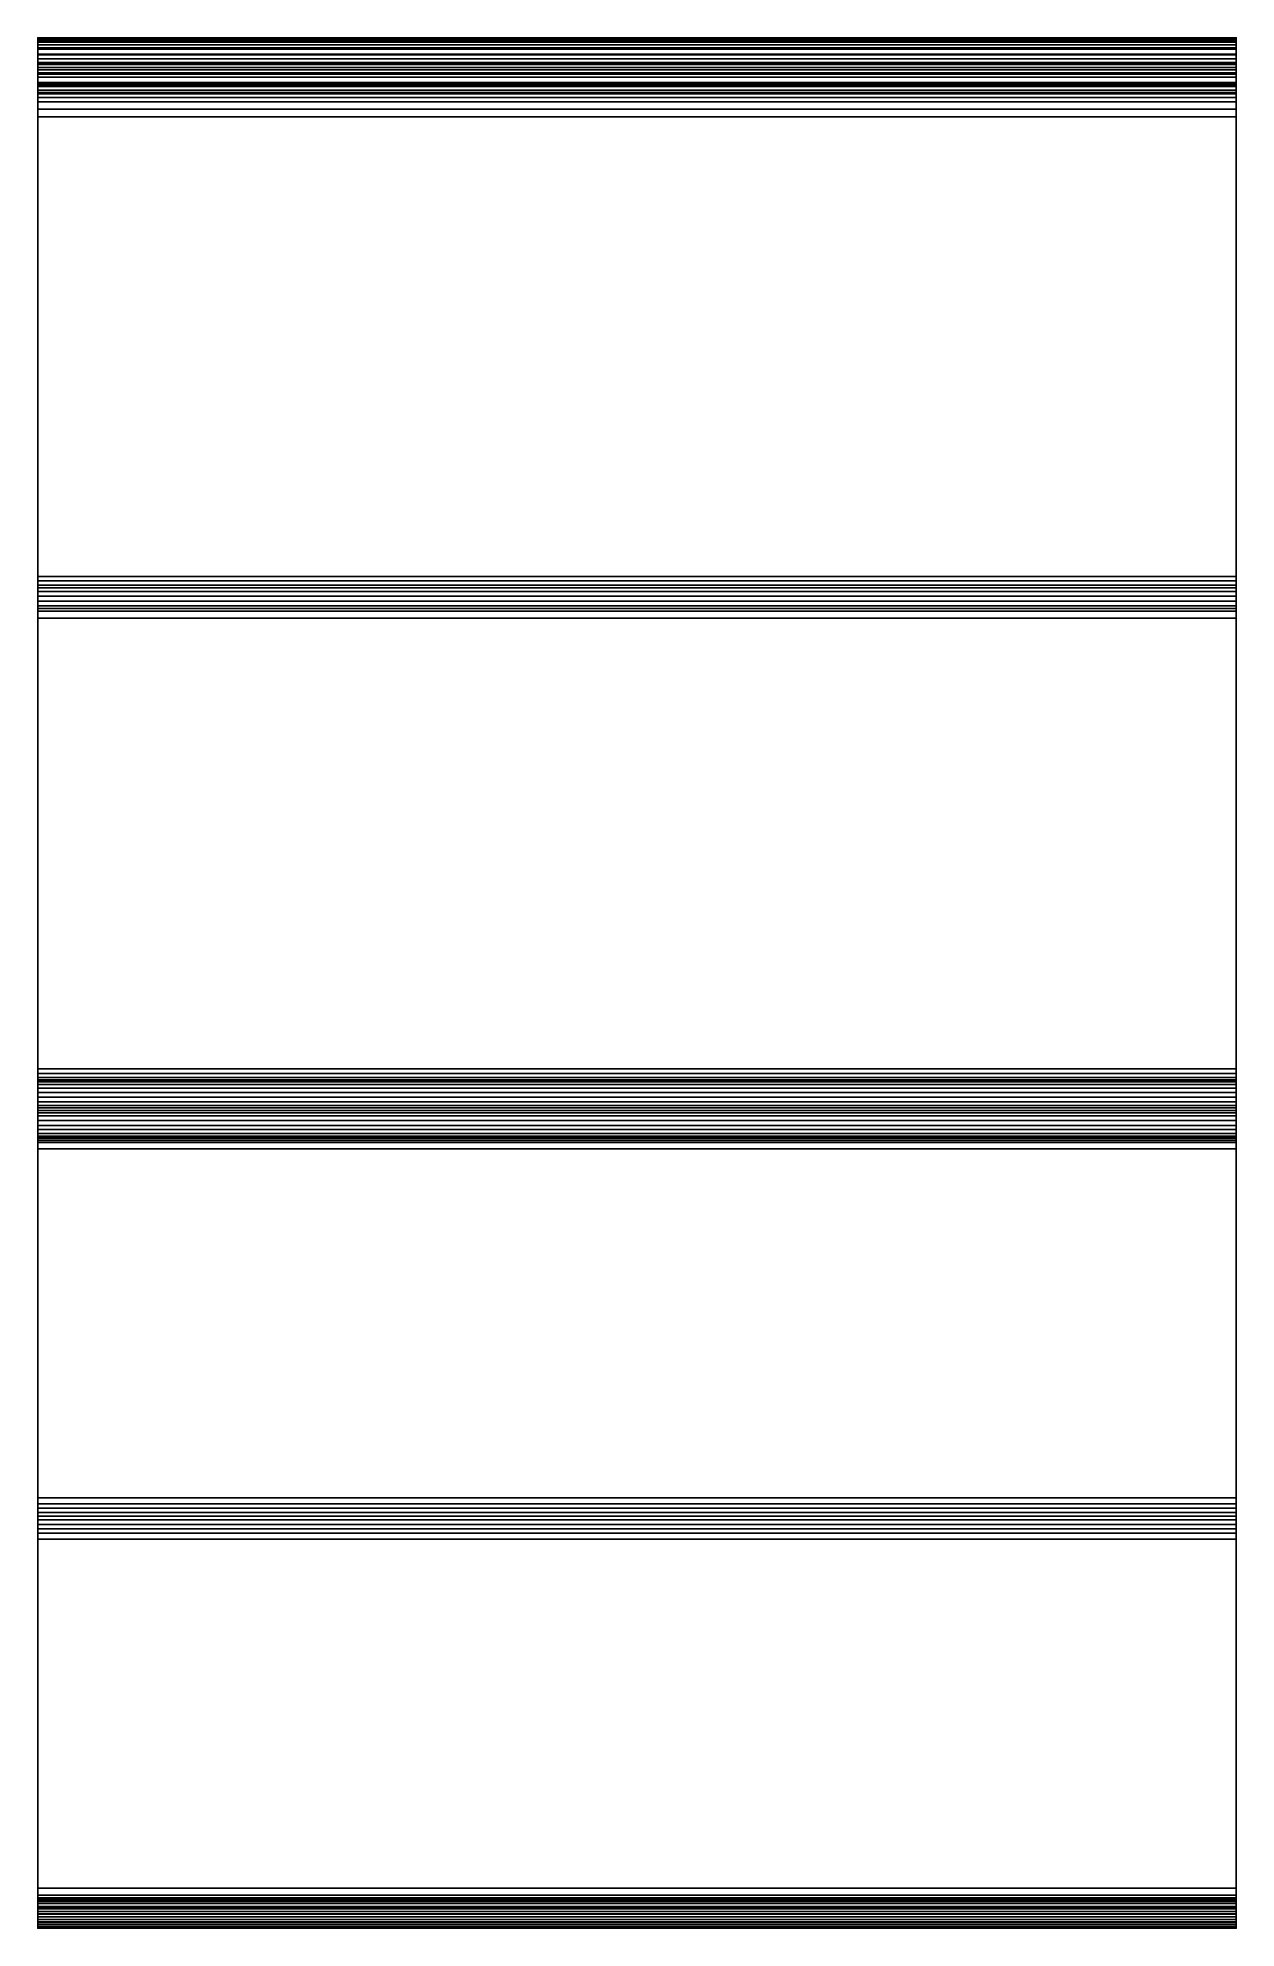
# Model space of a CAD drawing. Extents: x 0 to 30, y -42.3 to 5.
import ezdxf

# ---------------------------------------------------------------- set-up
doc = ezdxf.new("R2010")
doc.units = 0
doc.header["$MEASUREMENT"] = 0
doc.layers.add('3D', color=1, linetype='CONTINUOUS')

msp = doc.modelspace()

# ---------------------------------------------------------------- linework, layer by layer
at = {"layer": '3D'}
for points in [[(0, 3.56, 15.42), (0, 4.96, 15.42), (0, 4.96, 52.382), (0, 3.56, 52.382)], [(0, 4.96, 15.42), (0, 4.935, 15.234), (0, 3.581, 15.25), (0, 3.56, 15.42)], [(0, 3.56, 52.382), (0, 3.583, 52.446), (0, 4.96, 52.446), (0, 4.96, 52.382)], [(0, 3.583, 52.446), (0, 3.648, 52.543), (0, 4.96, 52.543), (0, 4.96, 52.446)], [(0, 3.648, 52.543), (0, 3.781, 52.676), (0, 4.96, 52.676), (0, 4.96, 52.543)], [(0, 3.781, 52.676), (0, 3.808, 52.725), (0, 4.96, 52.725), (0, 4.96, 52.676)], [(0, 3.808, 52.725), (0, 3.809, 52.762), (0, 4.96, 52.762), (0, 4.96, 52.725)], [(0, 3.809, 52.762), (0, 3.796, 52.799), (0, 4.96, 52.799), (0, 4.96, 52.762)], [(0, 3.796, 52.799), (0, 3.623, 52.98), (0, 4.96, 52.98), (0, 4.96, 52.799)], [(0, 3.623, 52.98), (0, 3.583, 53.048), (0, 4.96, 53.048), (0, 4.96, 52.98)], [(0, 3.583, 53.048), (0, 3.562, 53.127), (0, 4.96, 53.127), (0, 4.96, 53.048)], [(0, 3.562, 53.127), (0, 4.96, 53.127), (0, 4.96, 55.328), (0, 3.56, 55.331)], [(0, 3.56, 55.331), (0, 3.583, 55.446), (0, 4.96, 55.446), (0, 4.96, 55.328)], [(0, 3.583, 55.446), (0, 3.648, 55.543), (0, 4.96, 55.543), (0, 4.96, 55.446)], [(0, 3.648, 55.543), (0, 3.781, 55.676), (0, 4.96, 55.676), (0, 4.96, 55.543)], [(0, 3.781, 55.676), (0, 3.81, 55.747), (0, 4.96, 55.747), (0, 4.96, 55.676)], [(0, 3.81, 55.747), (0, 3.781, 55.818), (0, 4.96, 55.818), (0, 4.96, 55.747)], [(0, 3.781, 55.818), (0, 3.648, 55.951), (0, 4.96, 55.951), (0, 4.96, 55.818)], [(0, 3.648, 55.951), (0, 3.583, 56.048), (0, 4.96, 56.048), (0, 4.96, 55.951)], [(0, 3.583, 56.048), (0, 3.556, 56.162), (0, 4.96, 56.162), (0, 4.96, 56.048)], [(0, 4.96, 56.162), (0, 3.556, 56.162), (0, 3.56, 57), (0, 4.96, 57)], [(0, 3.56, 57), (0, 3.468, 57.373), (0, 4.96, 57.373), (0, 4.96, 57)], [(0, 3.468, 57.373), (0, 3.361, 57.529), (0, 4.96, 57.529), (0, 4.96, 57.373)], [(0, 3.361, 57.529), (0, 3.178, 57.683), (0, 4.96, 57.683), (0, 4.96, 57.529)], [(0, 3.178, 57.683), (0, 2.979, 57.77), (0, 4.96, 57.77), (0, 4.96, 57.683)], [(0, 4.96, 57.77), (0, 4.955, 58.304), (0, 2.979, 58.304), (0, 2.979, 57.77)], [(30, 4.955, 58.304), (30, 4.96, 15.418), (0, 4.96, 15.418), (0, 4.955, 58.304)], [(0, 4.96, 58.304), (0, 4.907, 58.522), (30, 4.907, 58.522), (30, 4.955, 58.304)], [(0, 4.907, 58.522), (0, 4.955, 58.304), (0, 4.907, 58.304), (0, 4.907, 58.522)], [(0, 3.581, 15.25), (0, 3.645, 15.087), (0, 4.873, 15.081), (0, 4.935, 15.234)], [(30, 4.935, 15.234), (30, 4.873, 15.081), (0, 4.873, 15.081), (0, 4.935, 15.234)], [(0, 4.849, 58.659), (0, 4.907, 58.522), (0, 4.907, 58.304), (0, 4.849, 58.304)], [(30, 4.907, 58.522), (30, 4.849, 58.659), (0, 4.849, 58.659), (0, 4.907, 58.522)], [(0, 4.873, 15.081), (0, 4.782, 14.954), (0, 3.744, 14.948), (0, 3.645, 15.087)], [(0, 4.873, 15.081), (0, 4.782, 14.954), (30, 4.782, 14.954), (30, 4.873, 15.081)], [(0, 4.711, 58.861), (0, 4.849, 58.659), (0, 4.849, 58.304), (0, 4.711, 58.304)], [(30, 4.849, 58.659), (30, 4.711, 58.861), (0, 4.711, 58.861), (0, 4.849, 58.659)], [(0, 4.782, 14.954), (0, 4.674, 14.856), (0, 3.846, 14.857), (0, 3.744, 14.948)], [(30, 4.782, 14.954), (30, 4.674, 14.856), (0, 4.674, 14.856), (0, 4.782, 14.954)], [(30, 3.56, 15.42), (30, 4.96, 15.42), (30, 4.96, 52.382), (30, 3.56, 52.382)], [(30, 4.96, 15.42), (30, 4.935, 15.234), (30, 3.581, 15.25), (30, 3.56, 15.42)], [(30, 3.56, 52.382), (30, 3.583, 52.446), (30, 4.96, 52.446), (30, 4.96, 52.382)], [(30, 3.583, 52.446), (30, 3.648, 52.543), (30, 4.96, 52.543), (30, 4.96, 52.446)], [(30, 3.648, 52.543), (30, 3.781, 52.676), (30, 4.96, 52.676), (30, 4.96, 52.543)], [(30, 3.781, 52.676), (30, 3.808, 52.725), (30, 4.96, 52.725), (30, 4.96, 52.676)], [(30, 3.808, 52.725), (30, 3.809, 52.762), (30, 4.96, 52.762), (30, 4.96, 52.725)], [(30, 3.809, 52.762), (30, 3.796, 52.799), (30, 4.96, 52.799), (30, 4.96, 52.762)], [(30, 3.796, 52.799), (30, 3.623, 52.98), (30, 4.96, 52.98), (30, 4.96, 52.799)], [(30, 3.623, 52.98), (30, 3.583, 53.048), (30, 4.96, 53.048), (30, 4.96, 52.98)], [(30, 3.583, 53.048), (30, 3.562, 53.127), (30, 4.96, 53.127), (30, 4.96, 53.048)], [(30, 3.562, 53.127), (30, 4.96, 53.127), (30, 4.96, 55.328), (30, 3.56, 55.331)], [(30, 3.56, 55.331), (30, 3.583, 55.446), (30, 4.96, 55.446), (30, 4.96, 55.328)], [(30, 3.583, 55.446), (30, 3.648, 55.543), (30, 4.96, 55.543), (30, 4.96, 55.446)], [(30, 3.648, 55.543), (30, 3.781, 55.676), (30, 4.96, 55.676), (30, 4.96, 55.543)], [(30, 3.781, 55.676), (30, 3.81, 55.747), (30, 4.96, 55.747), (30, 4.96, 55.676)], [(30, 3.81, 55.747), (30, 3.781, 55.818), (30, 4.96, 55.818), (30, 4.96, 55.747)], [(30, 3.781, 55.818), (30, 3.648, 55.951), (30, 4.96, 55.951), (30, 4.96, 55.818)], [(30, 3.648, 55.951), (30, 3.583, 56.048), (30, 4.96, 56.048), (30, 4.96, 55.951)], [(30, 3.583, 56.048), (30, 3.556, 56.162), (30, 4.96, 56.162), (30, 4.96, 56.048)], [(30, 4.96, 56.162), (30, 3.556, 56.162), (30, 3.56, 57), (30, 4.96, 57)], [(30, 3.56, 57), (30, 3.468, 57.373), (30, 4.96, 57.373), (30, 4.96, 57)], [(30, 3.468, 57.373), (30, 3.361, 57.529), (30, 4.96, 57.529), (30, 4.96, 57.373)], [(30, 3.361, 57.529), (30, 3.178, 57.683), (30, 4.96, 57.683), (30, 4.96, 57.529)], [(30, 3.178, 57.683), (30, 2.979, 57.77), (30, 4.96, 57.77), (30, 4.96, 57.683)], [(30, 4.96, 57.77), (30, 4.955, 58.304), (30, 2.979, 58.304), (30, 2.979, 57.77)], [(30, 4.907, 58.522), (30, 4.955, 58.304), (30, 4.907, 58.304), (30, 4.907, 58.522)], [(30, 3.581, 15.25), (30, 3.645, 15.087), (30, 4.873, 15.081), (30, 4.935, 15.234)], [(30, 4.849, 58.659), (30, 4.907, 58.522), (30, 4.907, 58.304), (30, 4.849, 58.304)], [(30, 4.873, 15.081), (30, 4.782, 14.954), (30, 3.744, 14.948), (30, 3.645, 15.087)], [(30, 4.711, 58.861), (30, 4.849, 58.659), (30, 4.849, 58.304), (30, 4.711, 58.304)], [(30, 4.782, 14.954), (30, 4.674, 14.856), (30, 3.846, 14.857), (30, 3.744, 14.948)], [(0, 4.533, 59.02), (0, 4.711, 58.861), (0, 4.711, 58.304), (0, 4.533, 58.304)], [(0, 4.711, 58.861), (30, 4.711, 58.861), (30, 4.533, 59.02), (0, 4.533, 59.02)], [(0, 4.674, 14.856), (0, 4.551, 14.784), (0, 3.972, 14.783), (0, 3.846, 14.857)], [(0, 4.674, 14.856), (0, 4.551, 14.784), (30, 4.551, 14.784), (30, 4.674, 14.856)], [(0, 4.551, 14.784), (0, 4.434, 14.742), (0, 4.088, 14.742), (0, 3.972, 14.783)], [(30, 4.551, 14.784), (30, 4.434, 14.742), (0, 4.434, 14.742), (0, 4.551, 14.784)], [(0, 4.333, 59.128), (0, 4.533, 59.02), (0, 4.533, 58.304), (0, 4.333, 58.304)], [(30, 4.533, 59.02), (30, 4.333, 59.128), (0, 4.333, 59.128), (0, 4.533, 59.02)], [(0, 4.434, 14.742), (0, 4.343, 14.725), (0, 4.343, 14.742), (0, 4.434, 14.742)], [(0, 4.434, 14.742), (0, 4.343, 14.725), (30, 4.343, 14.725), (30, 4.434, 14.742)], [(0, 4.343, 14.742), (0, 4.343, 14.725), (0, 4.289, 14.721), (0, 4.289, 14.742)], [(30, 4.343, 14.725), (30, 4.289, 14.721), (0, 4.289, 14.721), (0, 4.343, 14.725)], [(0, 4.051, 59.196), (0, 4.333, 59.128), (0, 4.333, 58.304), (0, 4.045, 58.304)], [(30, 4.333, 59.128), (30, 4.051, 59.193), (0, 4.051, 59.196), (0, 4.333, 59.128)], [(0, 4.289, 14.742), (0, 4.289, 14.721), (0, 4.217, 14.722), (0, 4.217, 14.742)], [(0, 4.289, 14.721), (0, 4.217, 14.722), (30, 4.217, 14.722), (30, 4.289, 14.721)], [(30, 4.533, 59.02), (30, 4.711, 58.861), (30, 4.711, 58.304), (30, 4.533, 58.304)], [(30, 4.674, 14.856), (30, 4.551, 14.784), (30, 3.972, 14.783), (30, 3.846, 14.857)], [(30, 4.551, 14.784), (30, 4.434, 14.742), (30, 4.088, 14.742), (30, 3.972, 14.783)], [(30, 4.333, 59.128), (30, 4.533, 59.02), (30, 4.533, 58.304), (30, 4.333, 58.304)], [(30, 4.434, 14.742), (30, 4.343, 14.725), (30, 4.343, 14.742), (30, 4.434, 14.742)], [(30, 4.343, 14.742), (30, 4.343, 14.725), (30, 4.289, 14.721), (30, 4.289, 14.742)], [(30, 4.051, 59.193), (30, 4.333, 59.128), (30, 4.333, 58.304), (30, 4.045, 58.304)], [(30, 4.289, 14.742), (30, 4.289, 14.721), (30, 4.217, 14.722), (30, 4.217, 14.742)], [(0, 4.217, 14.742), (0, 4.216, 14.722), (0, 4.16, 14.728), (0, 4.16, 14.742)], [(30, 4.217, 14.722), (30, 4.16, 14.728), (0, 4.16, 14.728), (0, 4.217, 14.722)], [(0, 4.16, 14.742), (0, 4.16, 14.728), (0, 4.088, 14.742), (0, 4.16, 14.742)], [(0, 4.16, 14.728), (0, 4.088, 14.742), (30, 4.088, 14.742), (30, 4.16, 14.728)], [(30, 4.088, 14.742), (30, 3.972, 14.783), (0, 3.972, 14.783), (0, 4.088, 14.742)], [(0, 2.979, 58.304), (0, 4.045, 58.304), (0, 4.051, 59.196), (0, 2.979, 59.2)], [(0, 4.051, 59.196), (30, 4.051, 59.196), (30, -41.34, 59.2), (0, -41.34, 59.2)], [(0, 3.972, 14.783), (0, 3.846, 14.857), (30, 3.846, 14.857), (30, 3.972, 14.783)], [(30, 3.846, 14.857), (30, 3.744, 14.948), (0, 3.744, 14.948), (0, 3.846, 14.857)], [(30, 3.781, 55.818), (30, 3.81, 55.747), (0, 3.81, 55.747), (0, 3.781, 55.818)], [(0, 3.81, 55.747), (0, 3.781, 55.676), (30, 3.781, 55.676), (30, 3.81, 55.747)], [(30, 3.78, 52.833), (30, 3.809, 52.762), (0, 3.809, 52.762), (0, 3.78, 52.833)], [(0, 3.809, 52.762), (0, 3.78, 52.691), (30, 3.78, 52.691), (30, 3.809, 52.762)], [(30, 4.217, 14.742), (30, 4.216, 14.722), (30, 4.16, 14.728), (30, 4.16, 14.742)], [(30, 4.16, 14.742), (30, 4.16, 14.728), (30, 4.088, 14.742), (30, 4.16, 14.742)], [(30, 2.979, 58.304), (30, 4.045, 58.304), (30, 4.051, 59.196), (30, 2.979, 59.2)], [(0, 3.648, 55.951), (0, 3.781, 55.818), (30, 3.781, 55.818), (30, 3.648, 55.951)], [(30, 3.781, 55.676), (30, 3.648, 55.543), (0, 3.648, 55.543), (0, 3.781, 55.676)], [(0, 3.647, 52.965), (0, 3.78, 52.833), (30, 3.78, 52.833), (30, 3.647, 52.965)], [(30, 3.78, 52.691), (30, 3.647, 52.558), (0, 3.647, 52.558), (0, 3.78, 52.691)], [(0, 3.744, 14.948), (0, 3.645, 15.087), (30, 3.645, 15.087), (30, 3.744, 14.948)], [(30, 3.583, 56.048), (30, 3.648, 55.951), (0, 3.648, 55.951), (0, 3.583, 56.048)], [(0, 3.648, 55.543), (0, 3.583, 55.446), (30, 3.583, 55.446), (30, 3.648, 55.543)], [(30, 3.582, 53.063), (30, 3.647, 52.965), (0, 3.647, 52.965), (0, 3.582, 53.063)], [(0, 3.647, 52.558), (0, 3.582, 52.461), (30, 3.582, 52.461), (30, 3.647, 52.558)], [(30, 3.645, 15.087), (30, 3.581, 15.25), (0, 3.581, 15.25), (0, 3.645, 15.087)], [(0, 3.556, 56.162), (0, 3.583, 56.048), (30, 3.583, 56.048), (30, 3.556, 56.162)], [(30, 3.583, 55.446), (30, 3.56, 55.331), (0, 3.56, 55.331), (0, 3.583, 55.446)], [(0, 3.555, 53.176), (0, 3.582, 53.063), (30, 3.582, 53.063), (30, 3.555, 53.176)], [(30, 3.582, 52.461), (30, 3.559, 52.346), (0, 3.559, 52.346), (0, 3.582, 52.461)], [(0, 3.581, 15.25), (0, 3.56, 15.42), (30, 3.56, 15.42), (30, 3.581, 15.25)], [(0, 3.56, 55.331), (0, 3.562, 53.127), (30, 3.562, 53.127), (30, 3.56, 55.331)], [(0, 3.468, 57.373), (0, 3.56, 57), (30, 3.56, 57), (30, 3.468, 57.373)], [(30, 3.56, 57), (30, 3.556, 56.162), (0, 3.56, 56.163), (0, 3.56, 57)], [(30, 3.559, 52.346), (30, 3.56, 15.423), (0, 3.56, 15.423), (0, 3.559, 52.346)], [(30, 3.361, 57.529), (30, 3.468, 57.373), (0, 3.468, 57.373), (0, 3.361, 57.529)], [(0, 3.178, 57.683), (0, 3.361, 57.529), (30, 3.361, 57.529), (30, 3.178, 57.683)], [(30, 2.979, 57.77), (30, 3.178, 57.683), (0, 3.178, 57.683), (0, 2.979, 57.77)], [(0, 2.979, 57.77), (0, 2.979, 59.2), (0, -8.564, 59.2), (0, -8.52, 57.8)], [(30, -8.52, 57.8), (0, -8.52, 57.8), (0, 2.979, 57.77), (30, 2.979, 57.77)], [(30, 2.979, 57.77), (30, 2.979, 59.2), (30, -8.564, 59.2), (30, -8.52, 57.8)], [(0, -8.52, 57.8), (0, -8.629, 57.821), (0, -8.629, 59.2), (0, -8.564, 59.2)], [(0, -8.629, 57.821), (0, -8.52, 57.8), (30, -8.52, 57.8), (30, -8.629, 57.821)], [(0, -8.629, 57.821), (0, -8.733, 57.889), (0, -8.733, 59.2), (0, -8.629, 59.2)], [(30, -8.733, 57.889), (30, -8.629, 57.821), (0, -8.629, 57.821), (0, -8.733, 57.889)], [(0, -8.733, 57.889), (0, -8.798, 57.978), (0, -8.798, 59.2), (0, -8.733, 59.2)], [(0, -8.798, 57.978), (0, -8.733, 57.889), (30, -8.733, 57.889), (30, -8.798, 57.978)], [(0, -8.798, 57.978), (0, -8.891, 58.061), (0, -8.891, 59.2), (0, -8.798, 59.2)], [(30, -8.891, 58.061), (30, -8.798, 57.978), (0, -8.798, 57.978), (0, -8.891, 58.061)], [(0, -8.891, 58.061), (0, -9.013, 58.099), (0, -9.013, 59.2), (0, -8.891, 59.2)], [(0, -9.013, 58.099), (0, -8.891, 58.061), (30, -8.891, 58.061), (30, -9.013, 58.099)], [(30, -8.52, 57.8), (30, -8.629, 57.821), (30, -8.629, 59.2), (30, -8.564, 59.2)], [(30, -8.629, 57.821), (30, -8.733, 57.889), (30, -8.733, 59.2), (30, -8.629, 59.2)], [(30, -8.733, 57.889), (30, -8.798, 57.978), (30, -8.798, 59.2), (30, -8.733, 59.2)], [(30, -8.798, 57.978), (30, -8.891, 58.061), (30, -8.891, 59.2), (30, -8.798, 59.2)], [(30, -8.891, 58.061), (30, -9.013, 58.099), (30, -9.013, 59.2), (30, -8.891, 59.2)], [(0, -9.013, 58.099), (0, -9.133, 58.086), (0, -9.105, 59.2), (0, -9.013, 59.2)], [(30, -9.133, 58.086), (30, -9.013, 58.099), (0, -9.013, 58.099), (0, -9.133, 58.086)], [(0, -9.133, 58.086), (0, -9.254, 58.01), (0, -9.254, 59.2), (0, -9.105, 59.197)], [(0, -9.254, 58.01), (0, -9.133, 58.086), (30, -9.133, 58.086), (30, -9.254, 58.01)], [(0, -9.254, 58.01), (0, -9.317, 57.924), (0, -9.317, 59.2), (0, -9.254, 59.2)], [(30, -9.317, 57.924), (30, -9.254, 58.01), (0, -9.254, 58.01), (0, -9.317, 57.924)], [(0, -9.317, 57.924), (0, -9.39, 57.853), (0, -9.39, 59.2), (0, -9.317, 59.2)], [(0, -9.39, 57.853), (0, -9.317, 57.924), (30, -9.317, 57.924), (30, -9.39, 57.853)], [(0, -9.39, 57.853), (0, -9.559, 57.8), (0, -9.559, 59.2), (0, -9.39, 59.2)], [(30, -9.39, 57.853), (30, -9.559, 57.8), (0, -9.559, 57.8), (0, -9.39, 57.853)], [(30, -9.013, 58.099), (30, -9.133, 58.086), (30, -9.105, 59.2), (30, -9.013, 59.2)], [(30, -9.133, 58.086), (30, -9.254, 58.01), (30, -9.254, 59.2), (30, -9.105, 59.197)], [(30, -9.254, 58.01), (30, -9.317, 57.924), (30, -9.317, 59.2), (30, -9.254, 59.2)], [(30, -9.317, 57.924), (30, -9.39, 57.853), (30, -9.39, 59.2), (30, -9.317, 59.2)], [(30, -9.39, 57.853), (30, -9.559, 57.8), (30, -9.559, 59.2), (30, -9.39, 59.2)], [(0, -9.559, 59.2), (0, -9.559, 57.8), (0, -20.84, 57.8), (0, -20.84, 59.2)], [(30, -20.84, 57.8), (30, -9.559, 57.8), (0, -9.559, 57.8), (0, -20.84, 57.8)], [(30, -9.559, 59.2), (30, -9.559, 57.8), (30, -20.84, 57.8), (30, -20.84, 59.2)], [(0, -20.84, 57.8), (0, -20.95, 57.779), (0, -20.95, 59.2), (0, -20.84, 59.2)], [(0, -20.95, 57.779), (0, -20.84, 57.8), (30, -20.84, 57.8), (30, -20.95, 57.779)], [(0, -20.95, 57.779), (0, -21.052, 57.713), (0, -21.052, 59.2), (0, -20.95, 59.2)], [(30, -21.052, 57.713), (30, -20.95, 57.779), (0, -20.95, 57.779), (0, -21.052, 57.713)], [(0, -21.052, 57.713), (0, -21.11, 57.631), (0, -21.11, 59.2), (0, -21.052, 59.2)], [(0, -21.11, 57.631), (0, -21.052, 57.713), (30, -21.052, 57.713), (30, -21.11, 57.631)], [(0, -21.11, 57.631), (0, -21.14, 57.523), (0, -21.137, 59.2), (0, -21.11, 59.2)], [(30, -21.14, 57.506), (30, -21.11, 57.631), (0, -21.11, 57.631), (0, -21.14, 57.506)], [(0, -21.137, 59.2), (0, -21.14, 57.506), (0, -22.54, 57.5), (0, -22.54, 59.2)], [(0, -21.14, 40.9), (0, -21.165, 40.714), (0, -22.519, 40.73), (0, -22.54, 40.9)], [(0, -21.14, 57.506), (0, -22.54, 57.5), (0, -22.54, 40.9), (0, -21.14, 40.9)], [(0, -21.14, 57.506), (0, -21.14, 40.9), (30, -21.14, 40.9), (30, -21.14, 57.5)], [(0, -21.14, 40.907), (0, -21.165, 40.714), (30, -21.165, 40.714), (30, -21.14, 40.9)], [(0, -22.519, 40.73), (0, -22.455, 40.567), (0, -21.227, 40.561), (0, -21.165, 40.714)], [(30, -21.165, 40.714), (30, -21.227, 40.561), (0, -21.227, 40.561), (0, -21.165, 40.714)], [(0, -21.227, 40.561), (0, -21.318, 40.434), (0, -22.356, 40.428), (0, -22.455, 40.567)], [(0, -21.227, 40.561), (0, -21.318, 40.434), (30, -21.318, 40.434), (30, -21.227, 40.561)], [(30, -20.84, 57.8), (30, -20.95, 57.779), (30, -20.95, 59.2), (30, -20.84, 59.2)], [(30, -20.95, 57.779), (30, -21.052, 57.713), (30, -21.052, 59.2), (30, -20.95, 59.2)], [(30, -21.052, 57.713), (30, -21.11, 57.631), (30, -21.11, 59.2), (30, -21.052, 59.2)], [(30, -21.11, 57.631), (30, -21.14, 57.523), (30, -21.137, 59.2), (30, -21.11, 59.2)], [(30, -21.137, 59.2), (30, -21.14, 57.506), (30, -22.54, 57.5), (30, -22.54, 59.2)], [(30, -21.14, 40.9), (30, -21.165, 40.714), (30, -22.519, 40.73), (30, -22.54, 40.9)], [(30, -21.14, 57.506), (30, -22.54, 57.5), (30, -22.54, 40.9), (30, -21.14, 40.9)], [(30, -22.519, 40.73), (30, -22.455, 40.567), (30, -21.227, 40.561), (30, -21.165, 40.714)], [(30, -21.227, 40.561), (30, -21.318, 40.434), (30, -22.356, 40.428), (30, -22.455, 40.567)], [(0, -21.318, 40.434), (0, -21.426, 40.336), (0, -22.254, 40.337), (0, -22.356, 40.428)], [(30, -21.318, 40.434), (30, -21.426, 40.336), (0, -21.426, 40.336), (0, -21.318, 40.434)], [(0, -21.426, 40.336), (0, -21.549, 40.264), (0, -22.128, 40.263), (0, -22.254, 40.337)], [(0, -21.426, 40.336), (0, -21.549, 40.264), (30, -21.549, 40.264), (30, -21.426, 40.336)], [(0, -21.549, 40.264), (0, -21.666, 40.222), (0, -22.012, 40.222), (0, -22.128, 40.263)], [(30, -21.549, 40.264), (30, -21.666, 40.222), (0, -21.666, 40.222), (0, -21.549, 40.264)], [(0, -21.666, 40.222), (0, -21.757, 40.205), (0, -21.757, 40.222), (0, -21.666, 40.222)], [(0, -21.666, 40.222), (0, -21.757, 40.205), (30, -21.757, 40.205), (30, -21.666, 40.222)], [(0, -21.757, 40.222), (0, -21.757, 40.205), (0, -21.811, 40.201), (0, -21.811, 40.222)], [(30, -21.757, 40.205), (30, -21.811, 40.201), (0, -21.811, 40.201), (0, -21.757, 40.205)], [(30, -21.318, 40.434), (30, -21.426, 40.336), (30, -22.254, 40.337), (30, -22.356, 40.428)], [(30, -21.426, 40.336), (30, -21.549, 40.264), (30, -22.128, 40.263), (30, -22.254, 40.337)], [(30, -21.549, 40.264), (30, -21.666, 40.222), (30, -22.012, 40.222), (30, -22.128, 40.263)], [(30, -21.666, 40.222), (30, -21.757, 40.205), (30, -21.757, 40.222), (30, -21.666, 40.222)], [(30, -21.757, 40.222), (30, -21.757, 40.205), (30, -21.811, 40.201), (30, -21.811, 40.222)], [(0, -21.811, 40.222), (0, -21.811, 40.201), (0, -21.883, 40.202), (0, -21.883, 40.222)], [(0, -21.811, 40.201), (0, -21.883, 40.202), (30, -21.883, 40.202), (30, -21.811, 40.201)], [(0, -21.883, 40.222), (0, -21.883, 40.202), (0, -21.94, 40.208), (0, -21.94, 40.222)], [(30, -21.883, 40.202), (30, -21.94, 40.208), (0, -21.94, 40.208), (0, -21.883, 40.202)], [(0, -21.94, 40.222), (0, -21.94, 40.208), (0, -22.012, 40.222), (0, -21.94, 40.222)], [(0, -21.94, 40.208), (0, -22.012, 40.222), (30, -22.012, 40.222), (30, -21.94, 40.208)], [(30, -22.012, 40.222), (30, -22.128, 40.263), (0, -22.128, 40.263), (0, -22.012, 40.222)], [(0, -22.128, 40.263), (0, -22.254, 40.337), (30, -22.254, 40.337), (30, -22.128, 40.263)], [(30, -21.811, 40.222), (30, -21.811, 40.201), (30, -21.883, 40.202), (30, -21.883, 40.222)], [(30, -21.883, 40.222), (30, -21.883, 40.202), (30, -21.94, 40.208), (30, -21.94, 40.222)], [(30, -21.94, 40.222), (30, -21.94, 40.208), (30, -22.012, 40.222), (30, -21.94, 40.222)], [(30, -22.254, 40.337), (30, -22.356, 40.428), (0, -22.356, 40.428), (0, -22.254, 40.337)], [(0, -22.356, 40.428), (0, -22.455, 40.567), (30, -22.455, 40.567), (30, -22.356, 40.428)], [(30, -22.455, 40.567), (30, -22.519, 40.73), (0, -22.519, 40.73), (0, -22.455, 40.567)], [(0, -22.519, 40.73), (0, -22.54, 40.9), (30, -22.54, 40.9), (30, -22.519, 40.73)], [(0, -22.54, 57.543), (0, -22.577, 57.646), (0, -22.577, 59.2), (0, -22.54, 59.2)], [(30, -22.577, 57.646), (30, -22.54, 57.543), (0, -22.54, 57.543), (0, -22.577, 57.646)], [(0, -22.54, 57.543), (0, -22.54, 57.5), (30, -22.54, 57.5), (30, -22.54, 57.543)], [(0, -22.54, 57.5), (0, -22.54, 40.9), (30, -22.54, 40.9), (30, -22.54, 57.5)], [(0, -22.577, 57.646), (0, -22.628, 57.713), (0, -22.628, 59.2), (0, -22.577, 59.2)], [(0, -22.628, 57.713), (0, -22.577, 57.646), (30, -22.577, 57.646), (30, -22.628, 57.713)], [(0, -22.628, 57.713), (0, -22.683, 57.757), (0, -22.683, 59.2), (0, -22.628, 59.2)], [(30, -22.683, 57.757), (30, -22.628, 57.713), (0, -22.628, 57.713), (0, -22.683, 57.757)], [(0, -22.683, 57.757), (0, -22.84, 57.8), (0, -22.84, 59.2), (0, -22.683, 59.2)], [(0, -22.84, 57.8), (0, -22.683, 57.757), (30, -22.683, 57.757), (30, -22.84, 57.8)], [(30, -22.54, 57.543), (30, -22.577, 57.646), (30, -22.577, 59.2), (30, -22.54, 59.2)], [(30, -22.577, 57.646), (30, -22.628, 57.713), (30, -22.628, 59.2), (30, -22.577, 59.2)], [(30, -22.628, 57.713), (30, -22.683, 57.757), (30, -22.683, 59.2), (30, -22.628, 59.2)], [(30, -22.683, 57.757), (30, -22.84, 57.8), (30, -22.84, 59.2), (30, -22.683, 59.2)], [(0, -22.84, 59.2), (0, -22.84, 57.8), (0, -31.57, 57.8), (0, -31.57, 59.2)], [(30, -31.57, 57.8), (0, -31.57, 57.8), (0, -22.84, 57.8), (30, -22.84, 57.8)], [(30, -22.84, 59.2), (30, -22.84, 57.8), (30, -31.57, 57.8), (30, -31.57, 59.2)], [(0, -31.57, 57.8), (0, -31.72, 57.841), (0, -31.72, 59.2), (0, -31.57, 59.2)], [(30, -31.72, 57.841), (30, -31.57, 57.8), (0, -31.57, 57.8), (0, -31.72, 57.841)], [(30, -31.57, 57.8), (30, -31.72, 57.841), (30, -31.72, 59.2), (30, -31.57, 59.2)], [(0, -31.72, 57.841), (0, -31.83, 57.95), (0, -31.83, 59.2), (0, -31.72, 59.2)], [(0, -31.83, 57.95), (0, -31.72, 57.841), (30, -31.72, 57.841), (30, -31.83, 57.95)], [(0, -31.83, 57.95), (0, -31.936, 58.058), (0, -31.936, 59.2), (0, -31.83, 59.2)], [(30, -31.936, 58.058), (30, -31.83, 57.95), (0, -31.83, 57.95), (0, -31.936, 58.058)], [(0, -31.936, 58.058), (0, -32.027, 58.094), (0, -32.027, 59.2), (0, -31.936, 59.2)], [(0, -32.027, 58.094), (0, -31.936, 58.058), (30, -31.936, 58.058), (30, -32.027, 58.094)], [(0, -32.027, 58.094), (0, -32.122, 58.099), (0, -32.122, 59.2), (0, -32.027, 59.2)], [(30, -32.122, 58.099), (30, -32.027, 58.094), (0, -32.027, 58.094), (0, -32.122, 58.099)], [(0, -32.122, 58.099), (0, -32.239, 58.061), (0, -32.239, 59.2), (0, -32.122, 59.2)], [(0, -32.239, 58.061), (0, -32.122, 58.099), (30, -32.122, 58.099), (30, -32.239, 58.061)], [(30, -31.72, 57.841), (30, -31.83, 57.95), (30, -31.83, 59.2), (30, -31.72, 59.2)], [(30, -31.83, 57.95), (30, -31.936, 58.058), (30, -31.936, 59.2), (30, -31.83, 59.2)], [(30, -31.936, 58.058), (30, -32.027, 58.094), (30, -32.027, 59.2), (30, -31.936, 59.2)], [(30, -32.027, 58.094), (30, -32.122, 58.099), (30, -32.122, 59.2), (30, -32.027, 59.2)], [(30, -32.122, 58.099), (30, -32.239, 58.061), (30, -32.239, 59.2), (30, -32.122, 59.2)], [(0, -32.239, 58.061), (0, -32.35, 57.95), (0, -32.35, 59.2), (0, -32.239, 59.2)], [(30, -32.35, 57.95), (30, -32.239, 58.061), (0, -32.239, 58.061), (0, -32.35, 57.95)], [(0, -32.35, 57.95), (0, -32.459, 57.841), (0, -32.459, 59.2), (0, -32.35, 59.2)], [(0, -32.459, 57.841), (0, -32.35, 57.95), (30, -32.35, 57.95), (30, -32.459, 57.841)], [(0, -32.459, 57.841), (0, -32.609, 57.8), (0, -32.609, 59.2), (0, -32.459, 59.2)], [(30, -32.609, 57.8), (30, -32.459, 57.841), (0, -32.459, 57.841), (0, -32.609, 57.8)], [(0, -32.609, 59.2), (0, -32.609, 57.8), (0, -41.34, 57.8), (0, -41.34, 59.2)], [(30, -41.34, 57.8), (0, -41.34, 57.8), (0, -32.609, 57.8), (30, -32.609, 57.8)], [(30, -32.239, 58.061), (30, -32.35, 57.95), (30, -32.35, 59.2), (30, -32.239, 59.2)], [(30, -32.35, 57.95), (30, -32.459, 57.841), (30, -32.459, 59.2), (30, -32.35, 59.2)], [(30, -32.459, 57.841), (30, -32.609, 57.8), (30, -32.609, 59.2), (30, -32.459, 59.2)], [(30, -32.609, 59.2), (30, -32.609, 57.8), (30, -41.34, 57.8), (30, -41.34, 59.2)], [(0, -41.34, 59.2), (0, -41.34, 57.8), (0, -41.583, 57.831), (0, -41.514, 59.256)], [(0, -41.583, 57.831), (0, -41.34, 57.8), (30, -41.34, 57.8), (30, -41.583, 57.831)], [(0, -41.514, 59.256), (0, -41.583, 57.831), (0, -41.81, 57.918), (0, -41.593, 59.34)], [(0, -41.593, 59.34), (0, -41.514, 59.256), (30, -41.514, 59.256), (30, -41.593, 59.34)], [(30, -41.81, 57.918), (30, -41.583, 57.831), (0, -41.583, 57.831), (0, -41.81, 57.918)], [(0, -41.81, 57.918), (0, -41.593, 59.34), (0, -41.637, 59.457), (0, -41.984, 58.036)], [(30, -41.637, 59.457), (30, -41.593, 59.34), (0, -41.593, 59.34), (0, -41.637, 59.457)], [(30, -41.34, 59.2), (30, -41.34, 57.8), (30, -41.583, 57.831), (30, -41.514, 59.256)], [(30, -41.514, 59.256), (30, -41.583, 57.831), (30, -41.81, 57.918), (30, -41.593, 59.34)], [(30, -41.81, 57.918), (30, -41.593, 59.34), (30, -41.637, 59.457), (30, -41.984, 58.036)], [(0, -41.637, 59.457), (0, -42.34, 59.457), (0, -42.34, 59.65), (0, -41.64, 59.65)], [(0, -42.34, 59.457), (0, -42.34, 58.8), (0, -41.798, 58.796), (0, -41.637, 59.457)], [(0, -41.637, 59.457), (0, -41.637, 59.65), (30, -41.637, 59.65), (30, -41.637, 59.457)], [(0, -41.645, 59.726), (0, -41.637, 59.65), (30, -41.637, 59.65), (30, -41.645, 59.726)], [(0, -41.64, 59.65), (0, -41.648, 59.724), (0, -42.331, 59.726), (0, -42.34, 59.65)], [(0, -41.645, 59.726), (0, -41.673, 59.806), (30, -41.673, 59.806), (30, -41.645, 59.726)], [(0, -41.648, 59.724), (0, -41.678, 59.809), (0, -42.303, 59.806), (0, -42.331, 59.726)], [(30, -41.673, 59.806), (30, -41.724, 59.881), (0, -41.724, 59.881), (0, -41.673, 59.806)], [(0, -41.678, 59.809), (0, -41.73, 59.885), (0, -42.253, 59.881), (0, -42.303, 59.806)], [(0, -41.724, 59.881), (0, -41.793, 59.942), (30, -41.793, 59.942), (30, -41.724, 59.881)], [(0, -41.73, 59.885), (0, -41.796, 59.942), (0, -42.184, 59.942), (0, -42.253, 59.881)], [(0, -41.793, 59.942), (0, -41.857, 59.975), (30, -41.857, 59.975), (30, -41.793, 59.942)], [(0, -41.796, 59.942), (0, -41.859, 59.975), (0, -42.12, 59.975), (0, -42.184, 59.942)], [(0, -41.798, 58.796), (0, -42.34, 58.8), (0, -42.31, 58.558), (0, -41.858, 58.552)], [(0, -41.984, 58.036), (0, -41.81, 57.918), (30, -41.81, 57.918), (30, -41.984, 58.036)], [(0, -41.858, 58.552), (0, -42.31, 58.558), (0, -42.204, 58.297), (0, -41.924, 58.282)], [(0, -41.859, 59.975), (0, -41.924, 59.994), (0, -42.053, 59.995), (0, -42.12, 59.975)], [(0, -41.924, 58.282), (0, -41.984, 58.036), (0, -42.204, 58.297), (0, -41.924, 58.282)], [(0, -41.924, 59.994), (0, -41.982, 59.994), (0, -41.985, 60), (0, -41.963, 59.999)], [(0, -41.985, 60), (0, -41.924, 59.994), (30, -41.924, 59.994), (30, -41.985, 60)], [(0, -41.985, 60), (0, -41.982, 59.994), (0, -42.051, 59.995), (0, -42.015, 60)], [(30, -42.204, 58.297), (30, -41.984, 58.036), (0, -41.984, 58.036), (0, -42.204, 58.297)], [(0, -42.053, 59.995), (0, -41.985, 60), (30, -41.985, 60), (30, -42.053, 59.995)], [(0, -42.12, 59.975), (0, -42.053, 59.995), (30, -42.053, 59.995), (30, -42.12, 59.975)], [(30, -41.637, 59.457), (30, -42.34, 59.457), (30, -42.34, 59.65), (30, -41.64, 59.65)], [(30, -42.34, 59.457), (30, -42.34, 58.8), (30, -41.798, 58.796), (30, -41.637, 59.457)], [(30, -41.64, 59.65), (30, -41.648, 59.724), (30, -42.331, 59.726), (30, -42.34, 59.65)], [(30, -41.648, 59.724), (30, -41.678, 59.809), (30, -42.303, 59.806), (30, -42.331, 59.726)], [(30, -41.678, 59.809), (30, -41.73, 59.885), (30, -42.253, 59.881), (30, -42.303, 59.806)], [(30, -41.73, 59.885), (30, -41.796, 59.942), (30, -42.184, 59.942), (30, -42.253, 59.881)], [(30, -41.796, 59.942), (30, -41.859, 59.975), (30, -42.12, 59.975), (30, -42.184, 59.942)], [(30, -41.798, 58.796), (30, -42.34, 58.8), (30, -42.31, 58.558), (30, -41.858, 58.552)], [(30, -41.858, 58.552), (30, -42.31, 58.558), (30, -42.204, 58.297), (30, -41.924, 58.282)], [(30, -41.859, 59.975), (30, -41.924, 59.994), (30, -42.053, 59.995), (30, -42.12, 59.975)], [(30, -41.924, 58.282), (30, -41.984, 58.036), (30, -42.204, 58.297), (30, -41.924, 58.282)], [(30, -41.924, 59.994), (30, -41.982, 59.994), (30, -41.985, 60), (30, -41.963, 59.999)], [(30, -41.985, 60), (30, -41.982, 59.994), (30, -42.051, 59.995), (30, -42.015, 60)], [(30, -42.184, 59.942), (30, -42.12, 59.975), (0, -42.12, 59.975), (0, -42.184, 59.942)], [(30, -42.253, 59.881), (30, -42.184, 59.942), (0, -42.184, 59.942), (0, -42.253, 59.881)], [(0, -42.31, 58.558), (0, -42.204, 58.297), (30, -42.204, 58.297), (30, -42.31, 58.558)], [(0, -42.303, 59.806), (0, -42.253, 59.881), (30, -42.253, 59.881), (30, -42.303, 59.806)], [(30, -42.331, 59.726), (30, -42.303, 59.806), (0, -42.303, 59.806), (0, -42.331, 59.726)], [(30, -42.34, 58.8), (30, -42.31, 58.558), (0, -42.31, 58.558), (0, -42.34, 58.8)], [(0, -42.331, 59.726), (30, -42.331, 59.726), (30, -42.34, 59.65)], [(30, -42.331, 59.726), (30, -42.34, 59.65), (0, -42.34, 59.65), (0, -42.331, 59.726)], [(30, -42.34, 58.8), (0, -42.34, 58.8), (0, -42.34, 59.457), (30, -42.34, 59.457)], [(30, -42.34, 59.457), (30, -42.34, 59.65), (0, -42.34, 59.65), (0, -42.34, 59.457)]]:
    msp.add_3dface(points, dxfattribs=at)

doc.saveas('drawing.dxf')
